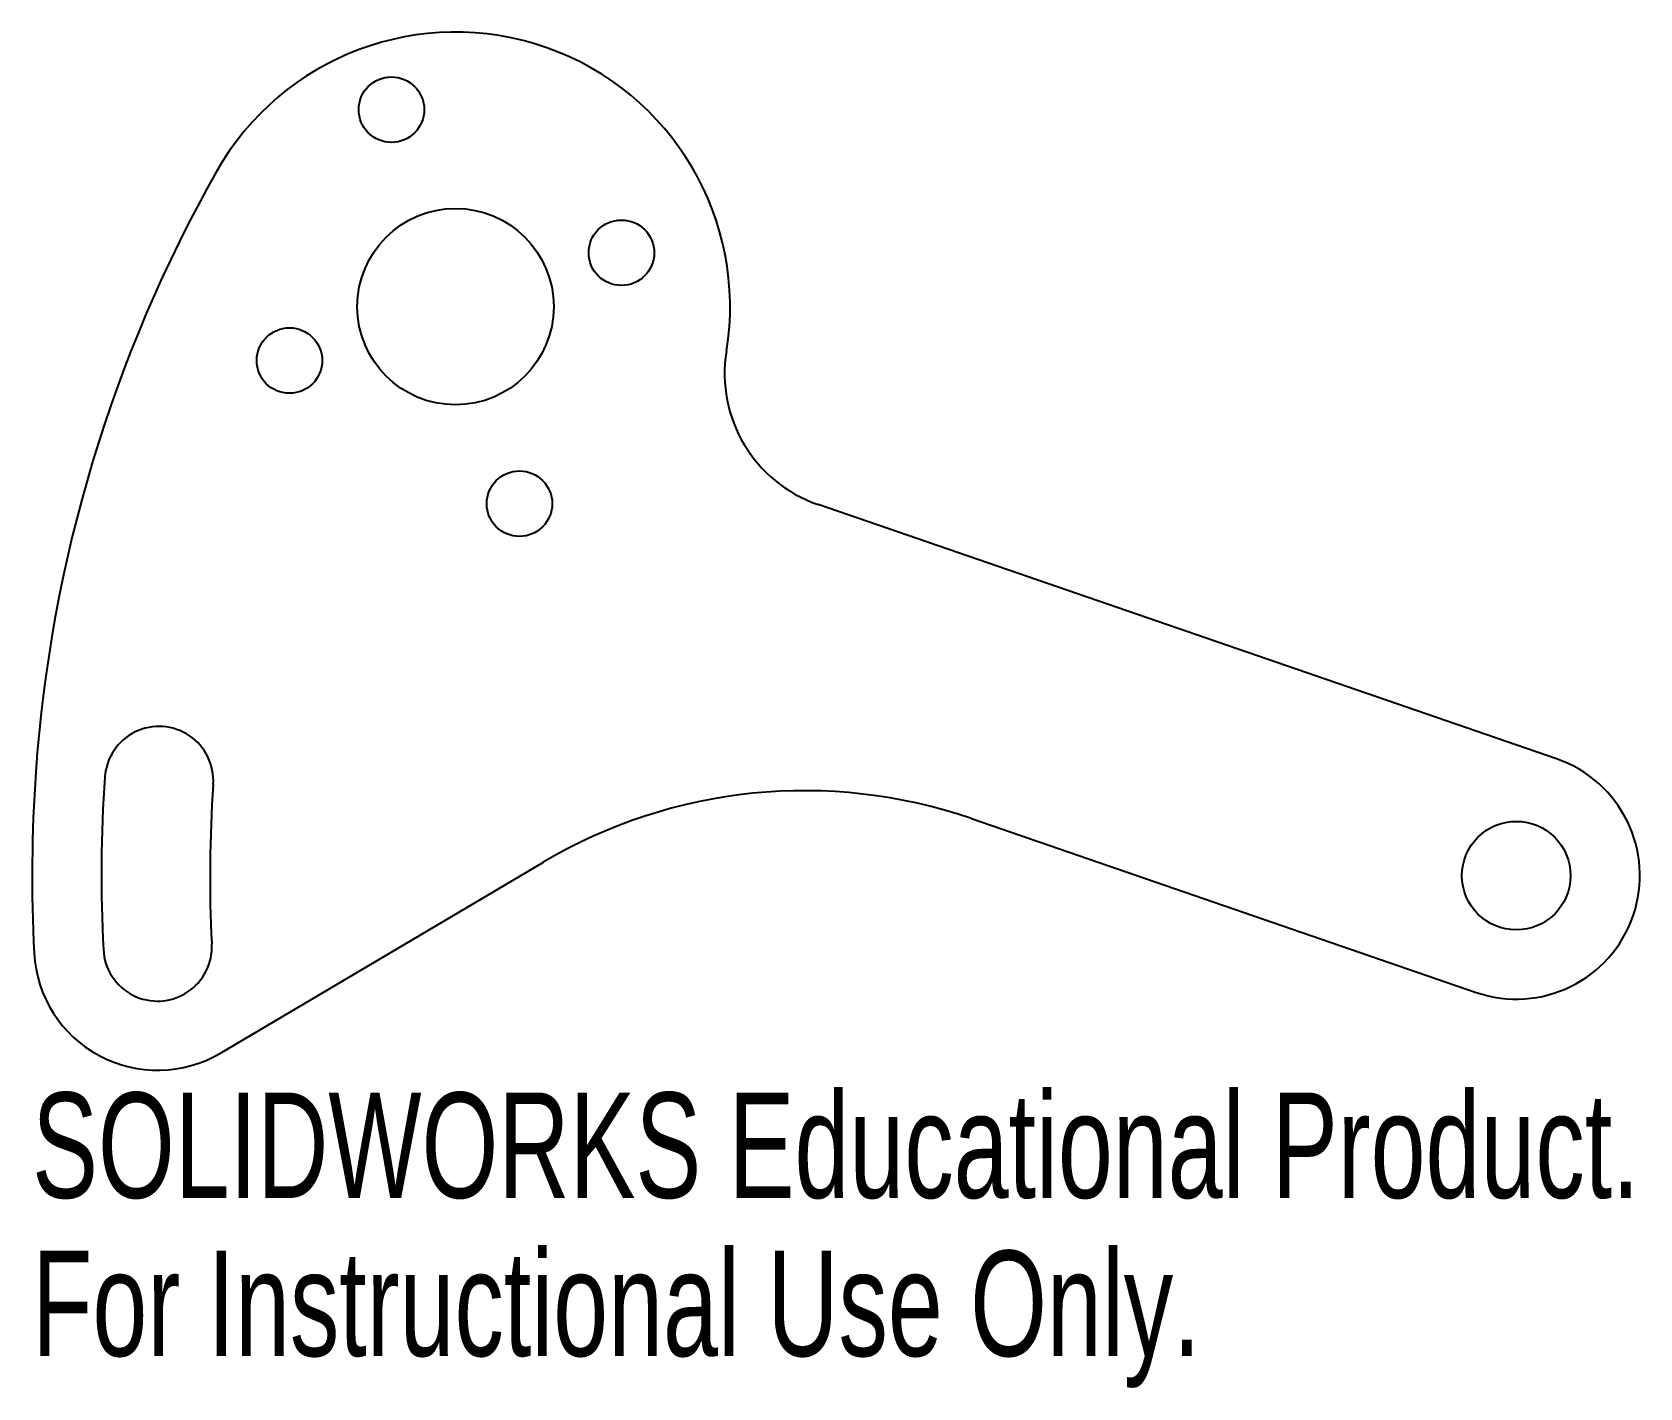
# Model space of a CAD drawing. Header units: inches. Extents: x -1.45 to 1.45, y -0.07 to 2.38.
import ezdxf

# ---------------------------------------------------------------- set-up
doc = ezdxf.new("R2010")
doc.units = ezdxf.units.IN
doc.header["$MEASUREMENT"] = 0
doc.styles.add('SLDTEXTSTYLE0', font='TXT', dxfattribs={"width": 0.7})

msp = doc.modelspace()

# ---------------------------------------------------------------- linework, layer by layer
at = {"color": 7, "linetype": 'Continuous', "lineweight": 25}
for p, q in [((1.3003, 1.0705), (-0.0324, 1.5295)), ((0.2443, 0.9625), (1.1551, 0.6488)), ((-1.1107, 0.5392), (-0.5281, 0.884))]:
    msp.add_line(p, q, dxfattribs=at)
for centre, radius in [((-0.8023, 2.2425), 0.0591), ((-0.6867, 1.8868), 0.1772), ((-0.3872, 1.9841), 0.0591), ((-0.9863, 1.7895), 0.0591), ((-0.5712, 1.5311), 0.0591), ((1.2277, 0.8596), 0.098)]:
    msp.add_circle(centre, radius, dxfattribs=at)
for centre, radius, start, end in [((-0.6867, 1.8868), 0.4956, 350.6704, 150.5304), ((1.1174, 0.8673), 2.5678, 150.5304, 176), ((0.049, 1.7659), 0.25, 170.6704, 250.9934), ((-1.2217, 1.0309), 0.098, 356, 176), ((1.2277, 0.8596), 2.6784, 176, 183), ((1.2277, 0.8596), 0.223, 250.9934, 70.9934), ((1.2277, 0.8596), 2.5534, 176, 183), ((1.2277, 0.8596), 2.3574, 176, 183), ((-0.057, 0.0877), 0.9252, 70.9934, 120.6148), ((-1.2243, 0.7311), 0.098, 183, 3), ((-1.2243, 0.7311), 0.223, 183, 300.6148)]:
    msp.add_arc(centre, radius, start, end, dxfattribs=at)

# ---------------------------------------------------------------- texts
at = {"color": 7, "linetype": 'Continuous', "char_height": 0.1903, "attachment_point": 1, "style": 'SLDTEXTSTYLE0'}
for s, insert in [('SOLIDWORKS Educational Product.', (-1.4507, 0.468)), ('For Instructional Use Only.', (-1.4507, 0.1825))]:
    msp.add_mtext(s, dxfattribs=dict(at, insert=insert))

doc.saveas('drawing.dxf')
